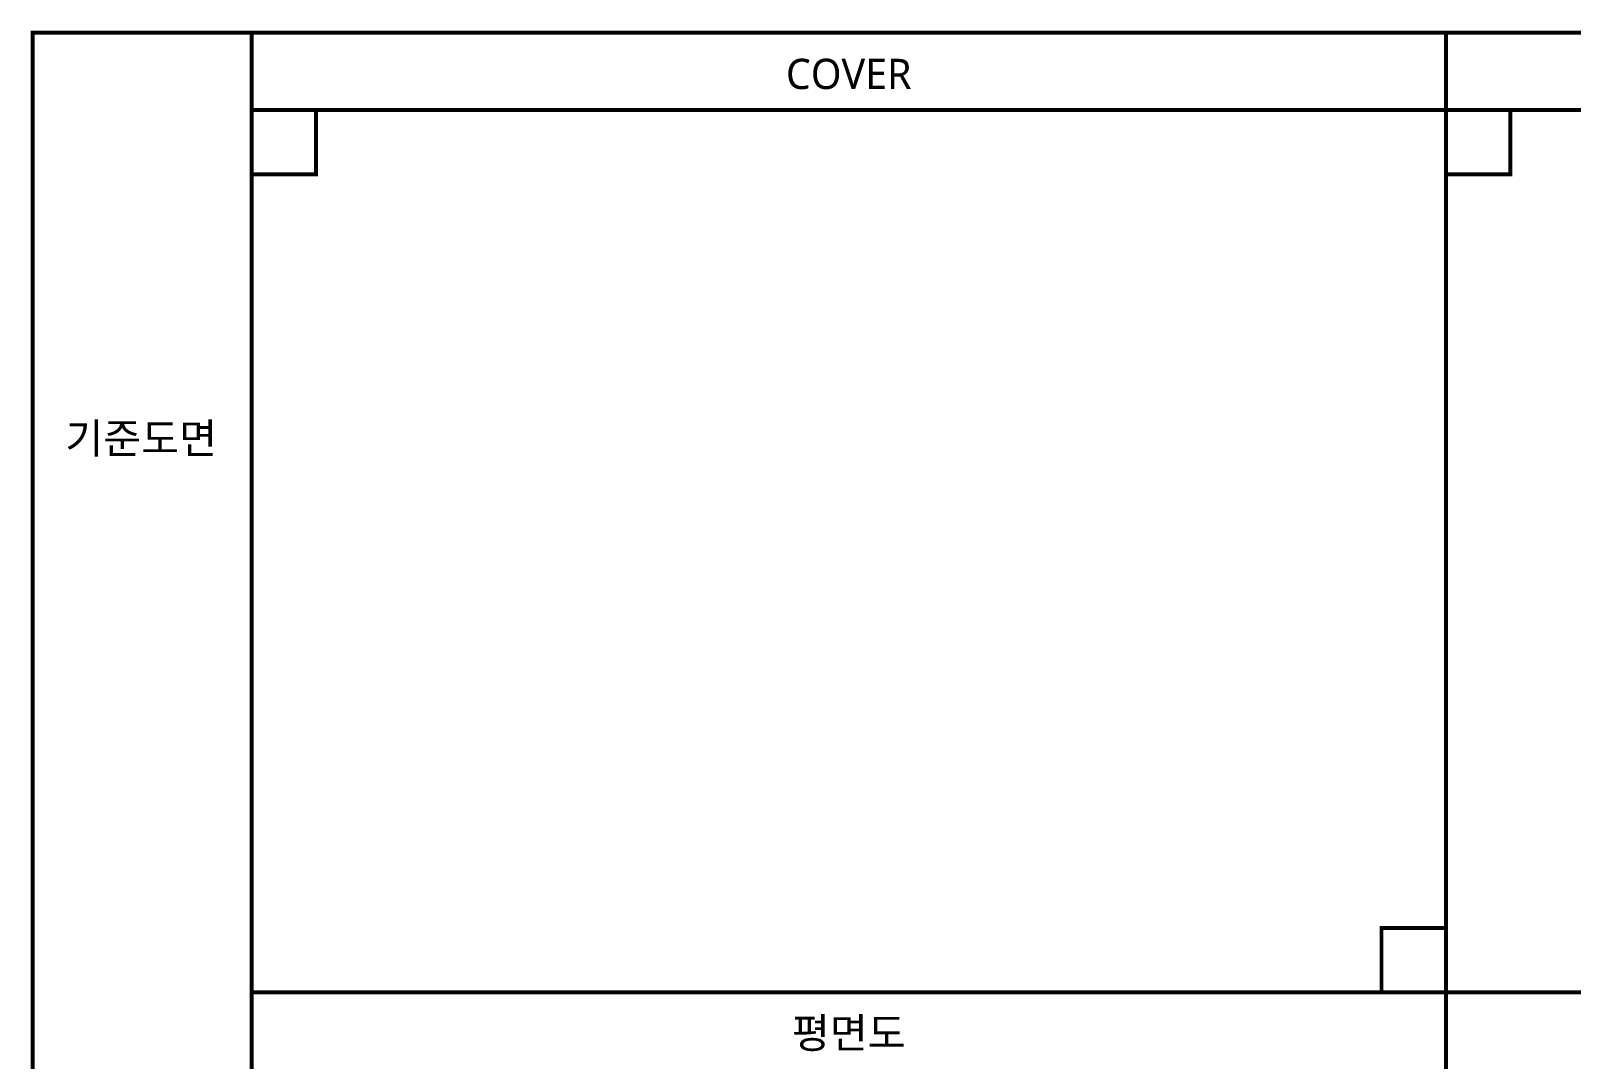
# Model space of a CAD drawing. Header units: millimetres. Extents: x 512 to 764439, y -71 to 559481.
# Drawn here: x 280110 to 328680, y 291901 to 324323 of the extents above; entities that cross this region are included whole.
import ezdxf
from ezdxf.enums import TextEntityAlignment as Align

# ---------------------------------------------------------------- set-up
doc = ezdxf.new("R2010")
doc.units = ezdxf.units.MM
doc.header["$LTSCALE"] = 50
doc.styles.add('맑은고딕', font='malgun.ttf')

msp = doc.modelspace()

# ---------------------------------------------------------------- linework, layer by layer
at = {"color": 32, "true_color": 0xcd6928}
for points in [[(437706.3554854, 324261.77650097, 121.76646086, 121.76646086, 0), (280170.82462528, 324261.77650097, 121.76646086, 121.76646086, 0), (280170.82462528, 193633.8132722, 121.76646086, 121.76646086, 0), (287071.70775914, 193634.56700625, 121.76646086, 121.76646086, 0)], [(287070.92407389, 324261.77650097, 121.766461, 121.766461, 0), (287071.70776367, 193633.8133578, 0, 0, 0)]]:
    msp.add_lwpolyline(points, format="xyseb", dxfattribs=at)
at = {"color": 32, "true_color": 0xcd6928, "const_width": 121.76646086}
for points in [[(324729.78192677, 324244.57002297), (324729.78192677, 233550.81348478)], [(287070.92407389, 321826.44728381), (437706.3554854, 321826.44728381)], [(289100.36508819, 321826.44728381), (289100.36508819, 319797.00626952), (287070.92407389, 319797.00626952)], [(326759.22294106, 321826.44728381), (326759.22294106, 319797.00626952), (324729.78192677, 319797.00626952)], [(322700.34091247, 294007.5823509), (322700.34091247, 296037.0233652), (324729.78192677, 296037.0233652)], [(287070.92407389, 294007.5823509), (437706.3554854, 294007.5823509)]]:
    msp.add_lwpolyline(points, dxfattribs=at)

# ---------------------------------------------------------------- texts
at = {"color": 7, "style": '맑은고딕'}
for s, p in [('COVER', (305900.35300033, 322964.29452978)), ('기준도면', (283589.888517, 311471.90303718)), ('평면도', (305900.35300033, 292727.30685772))]:
    msp.add_text(s, height=953.103109844, dxfattribs=at).set_placement(p, align=Align.MIDDLE_CENTER)

doc.saveas('drawing.dxf')
